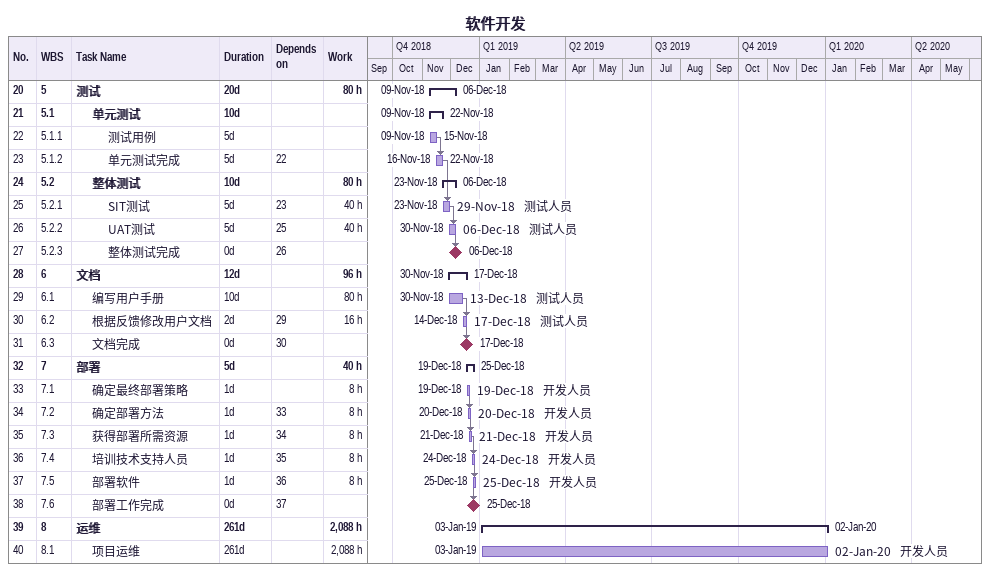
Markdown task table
软件开发

| ID | WBS | Task | Duration | Start | Finish | Predecessors | Resources | Work (h) |
|---|---|---|---|---|---|---|---|---|
| 20 | 5 | **测试** | 20d | 2018-11-09 | 2018-12-06 |  |  | 80 |
| 21 | 5.1 | **单元测试** | 10d | 2018-11-09 | 2018-11-22 |  |  |  |
| 22 | 5.1.1 | 测试用例 | 5d | 2018-11-09 | 2018-11-15 |  |  |  |
| 23 | 5.1.2 | 单元测试完成 | 5d | 2018-11-16 | 2018-11-22 | 22 |  |  |
| 24 | 5.2 | **整体测试** | 10d | 2018-11-23 | 2018-12-06 |  |  | 80 |
| 25 | 5.2.1 | SIT测试 | 5d | 2018-11-23 | 2018-11-29 | 23 | 测试人员 | 40 |
| 26 | 5.2.2 | UAT测试 | 5d | 2018-11-30 | 2018-12-06 | 25 | 测试人员 | 40 |
| 27 | 5.2.3 | 整体测试完成 | 0d | 2018-12-06 | 2018-12-06 | 26 |  |  |
| 28 | 6 | **文档** | 12d | 2018-11-30 | 2018-12-17 |  |  | 96 |
| 29 | 6.1 | 编写用户手册 | 10d | 2018-11-30 | 2018-12-13 |  | 测试人员 | 80 |
| 30 | 6.2 | 根据反馈修改用户文档 | 2d | 2018-12-14 | 2018-12-17 | 29 | 测试人员 | 16 |
| 31 | 6.3 | 文档完成 | 0d | 2018-12-17 | 2018-12-17 | 30 |  |  |
| 32 | 7 | **部署** | 5d | 2018-12-19 | 2018-12-25 |  |  | 40 |
| 33 | 7.1 | 确定最终部署策略 | 1d | 2018-12-19 | 2018-12-19 |  | 开发人员 | 8 |
| 34 | 7.2 | 确定部署方法 | 1d | 2018-12-20 | 2018-12-20 | 33 | 开发人员 | 8 |
| 35 | 7.3 | 获得部署所需资源 | 1d | 2018-12-21 | 2018-12-21 | 34 | 开发人员 | 8 |
| 36 | 7.4 | 培训技术支持人员 | 1d | 2018-12-24 | 2018-12-24 | 35 | 开发人员 | 8 |
| 37 | 7.5 | 部署软件 | 1d | 2018-12-25 | 2018-12-25 | 36 | 开发人员 | 8 |
| 38 | 7.6 | 部署工作完成 | 0d | 2018-12-25 | 2018-12-25 | 37 |  |  |
| 39 | 8 | **运维** | 261d | 2019-01-03 | 2020-01-02 |  |  | 2088 |
| 40 | 8.1 | 项目运维 | 261d | 2019-01-03 | 2020-01-02 |  | 开发人员 | 2088 |
